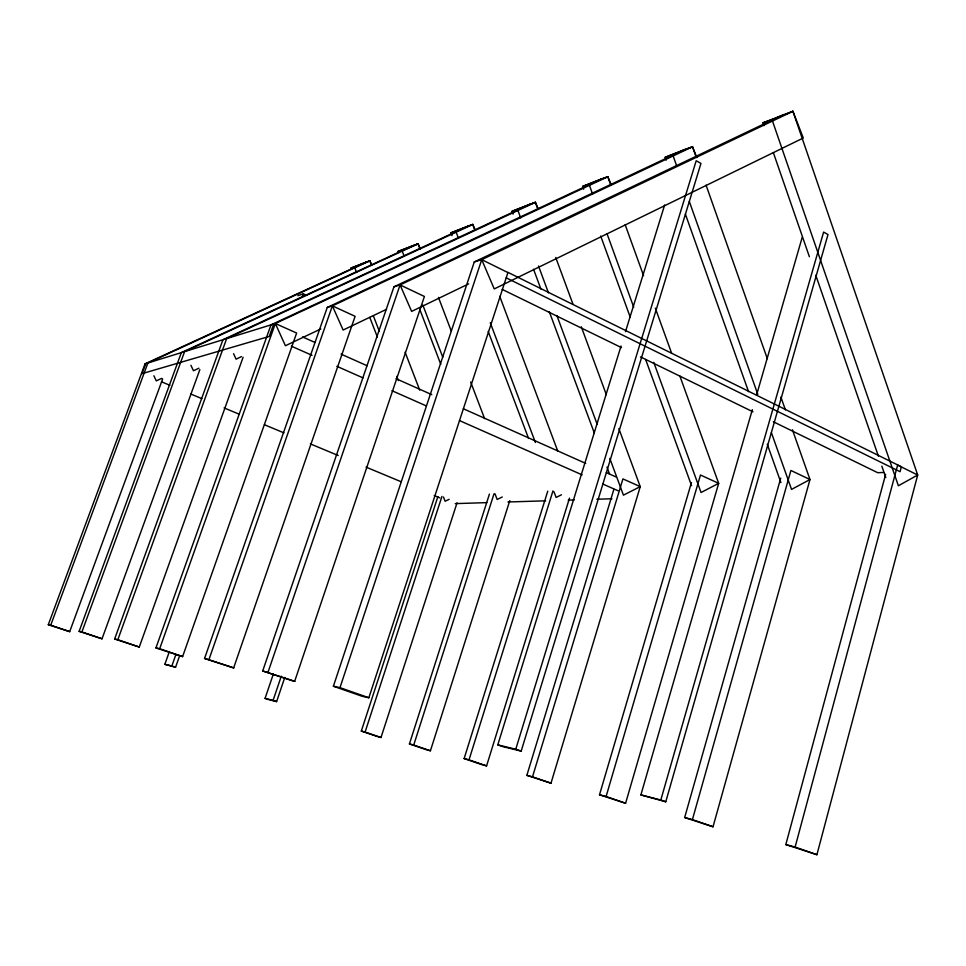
<?xml version="1.0" encoding="UTF-8"?>
<svg xmlns="http://www.w3.org/2000/svg" width="966" height="966" viewBox="0 0 966 966"><rect width="100%" height="100%" fill="white"/><g stroke="black" fill="none" stroke-linecap="round" stroke-linejoin="round"><path stroke-width="1.45" d="M885.653 474.294L785.817 844.586L816.91 854.705L917.7 475.018L792.917 111.295L763.031 122.791L764.009 125.64M816.91 854.705L795.115 847.073L897.631 465.105L917.7 475.018L898.38 485.765L772.003 119.627L792.917 111.295L803.289 138.005L494.242 288.931L481.732 259.637L474.282 261.943L333.391 686.222L362.057 696.257L368.855 697.754L507.995 272.376L901.387 466.783L900.071 471.71L506.22 277.834M780.745 478.122L684.665 817.538L713.029 826.775L809.991 479.534L792.422 429.761M713.029 826.775L692.417 819.603L790.9 470.466L809.991 479.534L791.54 489.412L771.399 432.671M665.779 801.768L660.816 800.029L823.612 232.094L827.995 234.545L665.779 801.768L640.881 794.909L752.333 409.681M756.523 395.203L802.203 237.346M691.451 482.577L599.512 794.764L625.594 803.265L718.668 483.35L679.847 375.967M625.594 803.265L606.093 796.527L700.483 475.006L718.668 483.35L701.062 492.503L653.777 362.383M613.893 489.267L526.856 775.336L550.994 783.197L640.241 486.635L618.856 428.638M550.994 783.197L532.508 776.845L622.925 478.895L640.241 486.635L623.432 495.16L609.8 458.379M497.792 744.871L515.759 749.218L696.196 160.754L700.954 163.411L521.181 751.113L503.153 746.742L497.792 744.871L621.041 346.057M547.758 491.163L464.139 758.564L481.623 764.541L486.586 765.881L569.493 498.13M625.497 331.664L664.656 204.961M464.139 758.564L469.029 759.868L552.963 490.909M489.424 494.085L409.427 743.929L426.066 749.604L430.425 750.775L509.794 500.617M409.427 743.929L413.714 745.076L494 493.855M437.888 496.633L361.308 731.069L377.175 736.454L381.015 737.493L457.063 502.779M361.308 731.069L365.088 732.071L441.957 496.415M333.391 686.222L339.984 687.647L481.732 259.637L792.917 111.295M294.654 681.368L424.412 296.477L400.069 284.922L393.947 286.817L262.704 670.972L294.654 681.368L262.704 670.972M284.813 677.383L276.602 701.618L268.56 699.541L265.07 698.358L273.318 674.099M265.07 698.358L273.076 700.41L281.299 676.164M268.065 672.119L400.069 284.922L692.525 146.784L696.86 157.603M233.651 667.892L355.102 316.317L332.376 305.872L327.257 307.454L204.575 658.426L233.651 667.892L204.575 658.426M209.018 659.38L332.376 305.872L607.819 176.718L611.067 184.627M169.388 651.531L164.86 664.306L171.839 665.997L175.86 654.634M302.346 296.671L303.348 293.833L306.765 295.403M164.86 664.306L175.571 667.264L179.579 655.902M538.291 209.224L535.393 202.317L529.839 204.285L270.999 324.866L155.937 647.92L182.61 656.614L296.634 333.041L275.346 323.513L145.045 363.856L48.3 624.688L69.685 631.655L162.638 378.95M273.692 324.033L269.297 336.397L142.014 373.673L145.733 363.639M155.937 647.92L159.68 648.729L275.346 323.513L535.393 202.317L538.002 209.393M475.115 229.968L472.76 224.45L467.93 226.165L222.917 339.742L114.64 639.009L139.285 647.039L243.106 357.275M114.64 639.009L117.84 639.697L226.66 338.595L472.76 224.45L474.886 230.089M398.777 252.235L181.342 352.614L79.14 631.353L102.034 638.804L199.865 369.604M79.14 631.353L81.905 631.945L184.591 351.612L418.061 243.794L420.295 248.938M48.3 624.688L50.715 625.219L147.895 362.975L369.881 260.82L371.596 264.732M561.463 494.797L556.114 497.454L553.989 491.827M502.284 496.983L497.164 499.47L495.003 493.843M468.679 283.871L411.637 311.402L400.069 284.922M449.142 499.325L445.121 501.257L443.491 497.043M474.282 261.943L783.849 114.495M386.521 309.301L343.135 330.046L332.376 305.872M320.797 328.959L285.405 345.743L275.346 323.513M241.524 356.599L236.078 359.171L233.567 353.677M393.947 286.817L684.918 149.464L692.525 146.784L696.039 156.734M327.257 307.454L601.359 179L607.819 176.718L610.886 185.194M198.899 368.215L193.466 370.763L190.93 365.293M161.733 378.334L156.275 380.882L153.884 375.762M145.045 363.856L366.126 262.148L369.881 260.82L371.499 265.034M401.506 250.979L418.061 243.794L420.21 249.433M583.657 189.251L582.619 186.414L601.359 179M582.619 186.414L607.819 176.718M666.19 160.139L665.176 157.301L684.918 149.464M665.176 157.301L692.525 146.784M413.822 245.292L397.678 251.631L418.061 243.794M452.052 235.644L450.989 232.83L467.93 226.165M450.989 232.83L472.76 224.45M513.091 214.126L512.04 211.3L529.839 204.285M512.04 211.3L535.393 202.317M366.126 262.148L350.706 268.198L369.881 260.82M763.031 122.791L772.003 119.627M297.866 295.693L303.348 293.833M883.685 472.446L877.732 472.712L773.343 421.756M455.191 503.624L486.84 502.634M507.935 501.982L545.621 500.823M568.225 500.122L574.251 499.929M596.855 499.229L611.925 498.77M640.881 794.909L660.816 800.029M526.856 775.336L532.508 776.845M599.512 794.764L606.093 796.527M684.665 817.538L692.417 819.603M785.817 844.586L795.115 847.073M81.905 631.945L102.034 638.804M413.714 745.076L430.425 750.775M171.839 665.997L175.571 667.264M273.076 700.41L276.602 701.618M50.715 625.219L69.685 631.655M365.088 732.071L381.015 737.493M117.84 639.697L139.285 647.039M469.029 759.868L486.586 765.881M159.68 648.729L182.61 656.614M339.984 687.647L368.855 697.754M515.759 749.218L521.181 751.113M161.491 381.799L169.835 385.277M190.713 393.983L201.846 398.632M224.1 407.918L239.411 414.293M264.455 424.738L283.932 432.865M310.376 443.889L338.197 455.505M366.029 467.109L400.818 481.611M434.205 495.546L439.772 497.864M291.346 346.166L312.018 355.307M336.832 366.295L363.011 377.887M391.955 390.699L426.417 405.949M459.49 420.584L582.16 474.886M602.832 484.038L617.999 490.74M302.563 336.929L314.928 342.447M341.046 354.111L367.165 365.776M396.024 378.672L431.766 394.635M463.378 408.763L585.71 463.402M606.334 472.615L615.958 476.914M502.187 289.389L621.5 347.627M640.47 356.901L753.009 411.83M481.732 259.637L507.935 272.581M354.401 266.894L356.575 272.509M373.419 316.015L379.397 331.447M396.772 376.354L398.403 380.568M369.761 317.367L377.38 337.025M405.104 352.204L419.739 390.155M419.787 309.41L440.81 364.363M438.455 297.383L451.339 331.229M470.659 381.993L484.618 418.652M401.856 250.158L404.017 255.797M422.854 305.087L442.778 357.215M455.759 231.152L458.415 238.191M490.269 322.741L535.405 442.5M488.192 331.435L528.583 438.479M499.736 296.357L557.889 451.424M533.546 269.248L540.888 289.027M549.28 311.644L594.38 433.179M606.974 467.097L609.594 474.161M517.522 209.368L520.674 217.857M538.497 265.964L548.459 292.843M556.851 315.484L597.217 424.412M555.74 257.487L572.959 304.169M581.303 326.798L606.334 394.696M589.006 184.156L592.605 194.057M606.998 233.663L633.72 307.212M600.695 236.042L630.122 316.884M645.614 359.437L691.559 485.656M625.183 224.764L643.573 275.636M655.322 308.13L671.672 353.351M672.698 154.645L676.719 165.995M689.313 201.459L757.803 394.37M685.389 214.114L748.565 391.677M767.27 444.239L780.914 482.589M706.074 185.17L767.318 358.664M780.878 397.05L785.394 409.85M773.38 152.713L809.375 256.714M815.775 275.238L878.396 456.169M881.837 466.143L885.786 477.542"/></g></svg>
